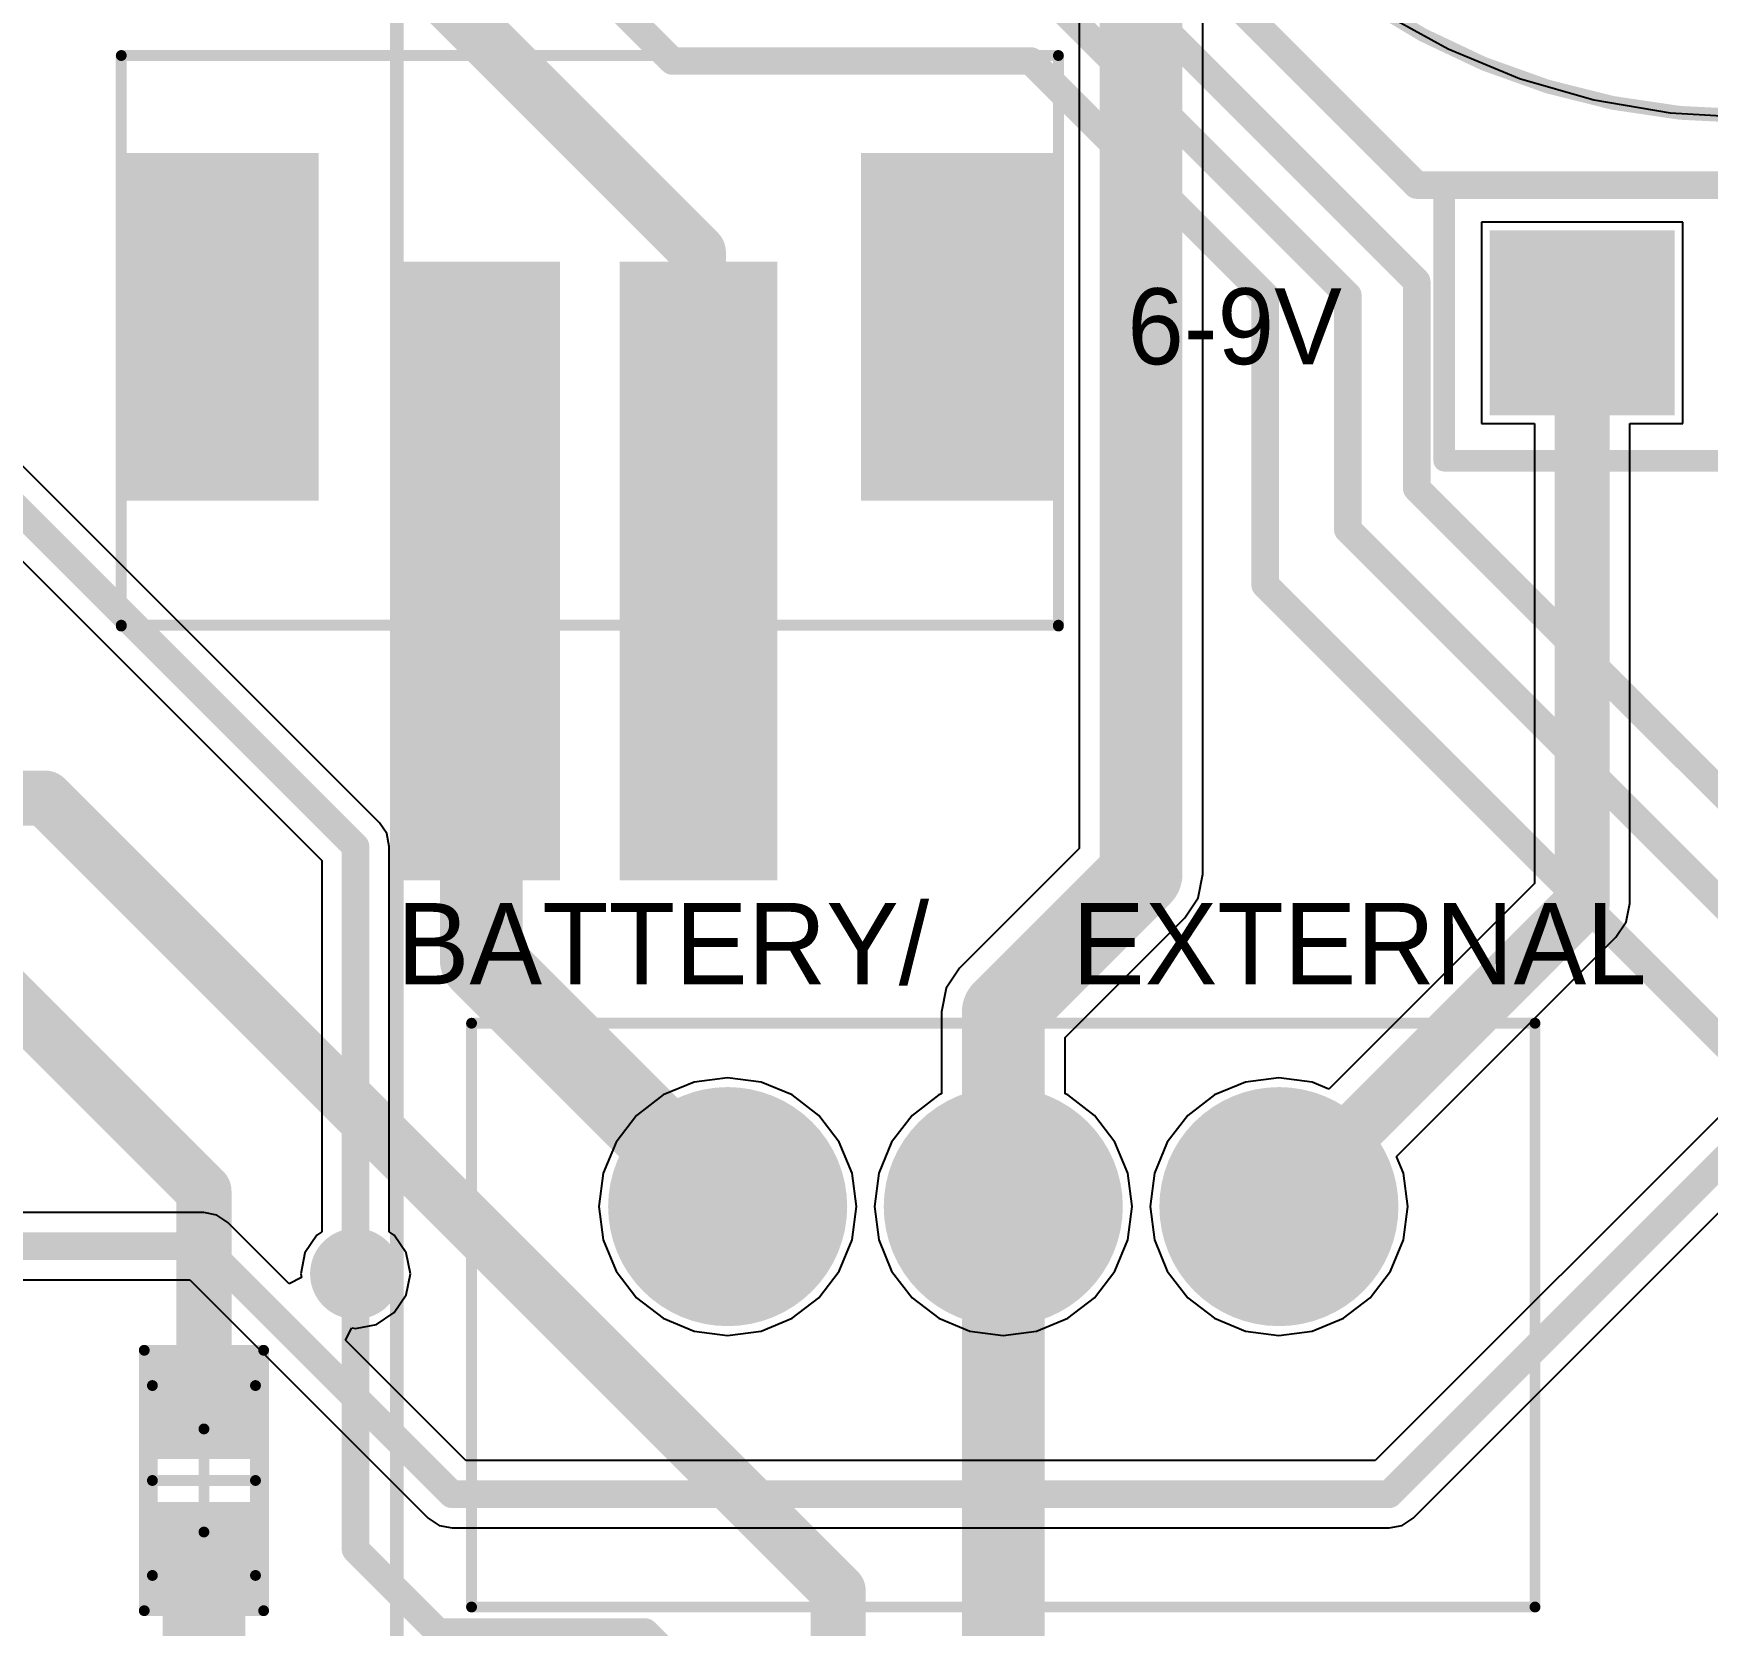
# Model space of a CAD drawing. Extents: x 6.31 to 9.67, y 3.49 to 7.65.
# Drawn here: x 8.368 to 8.975, y 4.399 to 4.977 of the extents above; entities that cross this region are included whole.
import ezdxf

# ---------------------------------------------------------------- set-up
doc = ezdxf.new("R2010")
doc.units = 0
for name, color, linetype in [('BOTTOMLAYER', 5, 'CONTINUOUS'), ('BOTTOMSOLDER', 6, 'CONTINUOUS'), ('MECHANICAL10', 56, 'CONTINUOUS'), ('MECHANICAL13', 56, 'CONTINUOUS'), ('MECHANICAL15', 56, 'CONTINUOUS'), ('MECHANICAL2', 216, 'CONTINUOUS'), ('MULTILAYER', 9, 'CONTINUOUS'), ('TOPLAYER', 1, 'CONTINUOUS'), ('TOPOVERLAY', 2, 'CONTINUOUS'), ('TOPPASTE', 8, 'CONTINUOUS'), ('TOPSOLDER', 216, 'CONTINUOUS')]:
    doc.layers.add(name, color=color, linetype=linetype)

msp = doc.modelspace()

# ---------------------------------------------------------------- linework, layer by layer
at = {"layer": 'BOTTOMLAYER'}
for p, q in [((8.79216, 4.672083), (8.79216, 5.002083)), ((8.747298, 4.9927918), (8.747298, 4.6813742)), ((8.8565109, 4.9850683), (8.8810867, 4.9714858)), ((8.8810867, 4.9714858), (8.9070286, 4.9607403)), ((8.9070286, 4.9607403), (8.9340106, 4.9529669)), ((8.9340106, 4.9529669), (8.9616933, 4.9482634)), ((8.9616933, 4.9482634), (8.9897285, 4.946689)), ((8.9662565, 4.9086105), (8.8932015, 4.9086105)), ((8.8932015, 4.9086105), (8.8932015, 4.8355555)), ((8.9662565, 4.8355555), (8.9662565, 4.9086105)), ((8.8932015, 4.8355555), (8.912396, 4.8355555)), ((8.912396, 4.8355555), (8.912396, 4.6686327)), ((8.947062, 4.6614531), (8.947062, 4.8355555)), ((8.947062, 4.8355555), (8.9662565, 4.8355555)), ((8.4933805, 4.6907345), (8.3619641, 4.8221509)), ((8.3410775, 4.8084315), (8.4724939, 4.6770151)), ((9.1260775, 4.7307345), (8.8546611, 4.4593181)), ((8.8683805, 4.4384315), (9.1397969, 4.7098479)), ((8.4960328, 4.6867652), (8.4933805, 4.6907345)), ((8.4969641, 4.682083), (8.4960328, 4.6867652)), ((8.4724939, 4.6770151), (8.4724939, 4.5423602)), ((8.4969641, 4.5423602), (8.4969641, 4.682083)), ((8.747298, 4.6813742), (8.7038679, 4.6379441)), ((8.7904525, 4.663499), (8.79216, 4.672083)), ((8.912396, 4.6686327), (8.8378861, 4.5941228)), ((8.7855901, 4.6562219), (8.7904525, 4.663499)), ((8.9457426, 4.65482), (8.947062, 4.6614531)), ((8.74216, 4.6127918), (8.7855901, 4.6562219)), ((8.7855901, 4.6562219), (8.7855902, 4.6562218)), ((8.7855902, 4.6562218), (8.7855901, 4.6562219)), ((8.9419853, 4.6491968), (8.9457426, 4.65482)), ((8.8623987, 4.5696102), (8.9419853, 4.6491968)), ((8.7038679, 4.6379441), (8.6990055, 4.630667)), ((8.6990055, 4.630667), (8.697298, 4.622083)), ((8.697298, 4.622083), (8.697298, 4.5923525)), ((8.74216, 4.5923525), (8.74216, 4.6127918)), ((8.619729, 4.5982233), (8.607624, 4.5966296)), ((8.631834, 4.5966296), (8.619729, 4.5982233)), ((8.819729, 4.5982233), (8.807624, 4.5966296)), ((8.831834, 4.5966296), (8.819729, 4.5982233)), ((8.5963439, 4.5919573), (8.5866575, 4.5845246)), ((8.607624, 4.5966296), (8.5963439, 4.5919573)), ((8.6431141, 4.5919573), (8.631834, 4.5966296)), ((8.6528005, 4.5845246), (8.6431141, 4.5919573)), ((8.6963439, 4.5919573), (8.6866575, 4.5845246)), ((8.697298, 4.5923525), (8.6963439, 4.5919573)), ((8.7431141, 4.5919573), (8.74216, 4.5923525)), ((8.7528005, 4.5845246), (8.7431141, 4.5919573)), ((8.7963439, 4.5919573), (8.7866575, 4.5845246)), ((8.807624, 4.5966296), (8.7963439, 4.5919573)), ((8.8378861, 4.5941228), (8.831834, 4.5966296)), ((8.5866575, 4.5845246), (8.5792248, 4.5748382)), ((8.6602332, 4.5748382), (8.6528005, 4.5845246)), ((8.6866575, 4.5845246), (8.6792248, 4.5748382)), ((8.7602332, 4.5748382), (8.7528005, 4.5845246)), ((8.7866575, 4.5845246), (8.7792248, 4.5748382)), ((8.5792248, 4.5748382), (8.5745525, 4.5635581)), ((8.6649055, 4.5635581), (8.6602332, 4.5748382)), ((8.6792248, 4.5748382), (8.6745525, 4.5635581)), ((8.7649055, 4.5635581), (8.7602332, 4.5748382)), ((8.7792248, 4.5748382), (8.7745525, 4.5635581)), ((8.8649055, 4.5635581), (8.8623987, 4.5696102)), ((8.5745525, 4.5635581), (8.5729588, 4.5514531)), ((8.6664992, 4.5514531), (8.6649055, 4.5635581)), ((8.6745525, 4.5635581), (8.6729588, 4.5514531)), ((8.7664992, 4.5514531), (8.7649055, 4.5635581)), ((8.7745525, 4.5635581), (8.7729588, 4.5514531)), ((8.8664992, 4.5514531), (8.8649055, 4.5635581)), ((8.429729, 4.5493181), (8.249797, 4.5493181)), ((8.4344112, 4.5483868), (8.429729, 4.5493181)), ((8.5729588, 4.5514531), (8.5745525, 4.5393481)), ((8.6649055, 4.5393481), (8.6664992, 4.5514531)), ((8.6729588, 4.5514531), (8.6745525, 4.5393481)), ((8.7649055, 4.5393481), (8.7664992, 4.5514531)), ((8.7729588, 4.5514531), (8.7745525, 4.5393481)), ((8.8649055, 4.5393481), (8.8664992, 4.5514531)), ((8.4383805, 4.5457345), (8.4344112, 4.5483868)), ((8.4606977, 4.5234173), (8.4383805, 4.5457345)), ((8.4706703, 4.5411417), (8.4663604, 4.5346915)), ((8.4724939, 4.5423602), (8.4706703, 4.5411417)), ((8.4987877, 4.5411417), (8.4969641, 4.5423602)), ((8.5030976, 4.5346915), (8.4987877, 4.5411417)), ((8.5745525, 4.5393481), (8.5792248, 4.528068)), ((8.6602332, 4.528068), (8.6649055, 4.5393481)), ((8.6745525, 4.5393481), (8.6792248, 4.528068)), ((8.7602332, 4.528068), (8.7649055, 4.5393481)), ((8.7745525, 4.5393481), (8.7792248, 4.528068)), ((8.8602332, 4.528068), (8.8649055, 4.5393481)), ((8.4663604, 4.5346915), (8.464847, 4.527083)), ((8.504611, 4.527083), (8.5030976, 4.5346915)), ((8.244729, 4.5248479), (8.4246611, 4.5248479)), ((8.4246611, 4.5248479), (8.5110773, 4.4384317)), ((8.4651073, 4.5257743), (8.4606977, 4.5234173)), ((8.464847, 4.527083), (8.4651073, 4.5257743)), ((8.5030976, 4.5194745), (8.504611, 4.527083)), ((8.5792248, 4.528068), (8.5866575, 4.5183816)), ((8.6528005, 4.5183816), (8.6602332, 4.528068)), ((8.6792248, 4.528068), (8.6866575, 4.5183816)), ((8.7528005, 4.5183816), (8.7602332, 4.528068)), ((8.7792248, 4.528068), (8.7866575, 4.5183816)), ((8.8528005, 4.5183816), (8.8602332, 4.528068)), ((8.4987877, 4.5130243), (8.5030976, 4.5194745)), ((8.4923375, 4.5087144), (8.4987877, 4.5130243)), ((8.5866575, 4.5183816), (8.5963439, 4.5109489)), ((8.6431141, 4.5109489), (8.6528005, 4.5183816)), ((8.6866575, 4.5183816), (8.6963439, 4.5109489)), ((8.7431141, 4.5109489), (8.7528005, 4.5183816)), ((8.7866575, 4.5183816), (8.7963439, 4.5109489)), ((8.8431141, 4.5109489), (8.8528005, 4.5183816)), ((8.4810633, 4.5030517), (8.4834203, 4.5074613)), ((8.4834203, 4.5074613), (8.484729, 4.507201)), ((8.484729, 4.507201), (8.4923375, 4.5087144)), ((8.5963439, 4.5109489), (8.607624, 4.5062766)), ((8.631834, 4.5062766), (8.6431141, 4.5109489)), ((8.6963439, 4.5109489), (8.707624, 4.5062766)), ((8.731834, 4.5062766), (8.7431141, 4.5109489)), ((8.7963439, 4.5109489), (8.807624, 4.5062766)), ((8.831834, 4.5062766), (8.8431141, 4.5109489)), ((8.5247969, 4.4593181), (8.4810633, 4.5030517)), ((8.607624, 4.5062766), (8.619729, 4.5046829)), ((8.619729, 4.5046829), (8.631834, 4.5062766)), ((8.707624, 4.5062766), (8.719729, 4.5046829)), ((8.719729, 4.5046829), (8.731834, 4.5062766)), ((8.807624, 4.5062766), (8.819729, 4.5046829)), ((8.819729, 4.5046829), (8.831834, 4.5062766)), ((8.8546611, 4.4593181), (8.5247969, 4.4593181)), ((8.5110773, 4.4384317), (8.5110774, 4.4384316)), ((8.5110774, 4.4384316), (8.5110773, 4.4384316)), ((8.5110773, 4.4384316), (8.5110774, 4.4384314)), ((8.5110774, 4.4384314), (8.5110775, 4.4384314)), ((8.5110775, 4.4384314), (8.5110776, 4.4384313)), ((8.5110776, 4.4384313), (8.5110776, 4.4384314)), ((8.5110776, 4.4384314), (8.5110776, 4.4384313)), ((8.5110776, 4.4384313), (8.5110776, 4.4384313)), ((8.5110776, 4.4384313), (8.5110776, 4.4384313)), ((8.5110776, 4.4384313), (8.5110777, 4.4384313)), ((8.5110777, 4.4384313), (8.5110777, 4.4384314)), ((8.5110777, 4.4384314), (8.5150468, 4.4357792)), ((8.5150468, 4.4357792), (8.519729, 4.4348479)), ((8.519729, 4.4348479), (8.859729, 4.4348479)), ((8.859729, 4.4348479), (8.8644112, 4.4357792)), ((8.8644112, 4.4357792), (8.8683805, 4.4384315))]:
    msp.add_line(p, q, dxfattribs=at)
for points, const_width in [([(8.769729, 4.672083), (8.769729, 5.002083)], 0.03), ([(8.929729, 4.6614531), (8.929729, 4.872083)], 0.02), ([(8.349729, 4.817083), (8.484729, 4.682083)], 0.01), ([(8.859729, 4.447083), (9.134729, 4.722083)], 0.01), ([(8.484729, 4.527083), (8.484729, 4.682083)], 0.01), ([(8.719729, 4.622083), (8.769729, 4.672083)], 0.03), ([(8.819729, 4.5514531), (8.929729, 4.6614531)], 0.02), ([(8.719729, 4.5514531), (8.719729, 4.622083)], 0.03), ([(8.244729, 4.537083), (8.429729, 4.537083)], 0.01), ([(8.429729, 4.537083), (8.519729, 4.447083)], 0.01), ([(8.519729, 4.447083), (8.859729, 4.447083)], 0.01)]:
    msp.add_lwpolyline(points, dxfattribs=dict(at, const_width=const_width))
for points, const_width in [([(8.924729, 4.872083, 1), (8.934729, 4.872083, 1)], 0.01), ([(8.482229, 4.682083, 1), (8.487229, 4.682083, 1)], 0.005), ([(8.482229, 4.682083, 1), (8.487229, 4.682083, 1)], 0.005), ([(8.762229, 4.672083, 1), (8.777229, 4.672083, 1)], 0.015), ([(8.762229, 4.672083, 1), (8.777229, 4.672083, 1)], 0.015), ([(8.924729, 4.6614531, 1), (8.934729, 4.6614531, 1)], 0.01), ([(8.924729, 4.6614531, 1), (8.934729, 4.6614531, 1)], 0.01), ([(8.712229, 4.622083, 1), (8.727229, 4.622083, 1)], 0.015), ([(8.712229, 4.622083, 1), (8.727229, 4.622083, 1)], 0.015), ([(8.600044, 4.5514531, 1), (8.639414, 4.5514531, 1)], 0.0393701), ([(8.700044, 4.5514531, 1), (8.739414, 4.5514531, 1)], 0.0393701), ([(8.800044, 4.5514531, 1), (8.839414, 4.5514531, 1)], 0.0393701), ([(8.712229, 4.5514531, 1), (8.727229, 4.5514531, 1)], 0.015), ([(8.814729, 4.5514531, 1), (8.824729, 4.5514531, 1)], 0.01), ([(8.427229, 4.537083, 1), (8.432229, 4.537083, 1)], 0.005), ([(8.427229, 4.537083, 1), (8.432229, 4.537083, 1)], 0.005), ([(8.478479, 4.527083, 1), (8.490979, 4.527083, 1)], 0.0125), ([(8.482229, 4.527083, 1), (8.487229, 4.527083, 1)], 0.005), ([(8.517229, 4.447083, 1), (8.522229, 4.447083, 1)], 0.005), ([(8.517229, 4.447083, 1), (8.522229, 4.447083, 1)], 0.005), ([(8.857229, 4.447083, 1), (8.862229, 4.447083, 1)], 0.005), ([(8.857229, 4.447083, 1), (8.862229, 4.447083, 1)], 0.005)]:
    msp.add_lwpolyline(points, format="xyb", close=True, dxfattribs=dict(at, const_width=const_width))
msp.add_solid([(8.9002015, 4.8425555), (8.9592565, 4.8425555), (8.9002015, 4.9016105), (8.9592565, 4.9016105)], dxfattribs=at)
at = {"layer": 'BOTTOMSOLDER'}
for points, const_width in [([(8.598044, 4.5514531, 1), (8.641414, 4.5514531, 1)], 0.0433701), ([(8.698044, 4.5514531, 1), (8.741414, 4.5514531, 1)], 0.0433701), ([(8.798044, 4.5514531, 1), (8.841414, 4.5514531, 1)], 0.0433701), ([(8.476479, 4.527083, 1), (8.492979, 4.527083, 1)], 0.0165)]:
    msp.add_lwpolyline(points, format="xyb", close=True, dxfattribs=dict(at, const_width=const_width))
msp.add_solid([(8.8962015, 4.8385555), (8.9632565, 4.8385555), (8.8962015, 4.9056105), (8.9632565, 4.9056105)], dxfattribs=at)
at = {"layer": 'MECHANICAL10', "const_width": 0.005}
msp.add_lwpolyline([(8.4997285, 3.4970829), (8.4997285, 7.6470829)], dxfattribs=at)
at = {"layer": 'MECHANICAL13', "const_width": 0.003937}
for points in [[(8.4110281, 4.4176342), (8.4110281, 4.4865319)], [(8.4110281, 4.4865319), (8.4484297, 4.4865319)], [(8.4484297, 4.4176342), (8.4484297, 4.4865319)], [(8.4110281, 4.4176342), (8.4484297, 4.4176342)]]:
    msp.add_lwpolyline(points, dxfattribs=at)
at = {"layer": 'MECHANICAL13', "const_width": 0.0019685}
for points in [[(8.4100439, 4.4865319, 1), (8.4120123, 4.4865319, 1)], [(8.4100439, 4.4865319, 1), (8.4120123, 4.4865319, 1)], [(8.4474455, 4.4865319, 1), (8.4494139, 4.4865319, 1)], [(8.4474455, 4.4865319, 1), (8.4494139, 4.4865319, 1)], [(8.4100439, 4.4176342, 1), (8.4120123, 4.4176342, 1)], [(8.4100439, 4.4176342, 1), (8.4120123, 4.4176342, 1)], [(8.4474455, 4.4176342, 1), (8.4494139, 4.4176342, 1)], [(8.4474455, 4.4176342, 1), (8.4494139, 4.4176342, 1)]]:
    msp.add_lwpolyline(points, format="xyb", close=True, dxfattribs=at)
at = {"layer": 'MECHANICAL15', "const_width": 0.003937}
for points in [[(8.4080754, 4.404839), (8.4080754, 4.4993271)], [(8.4080754, 4.4993271), (8.4513825, 4.4993271)], [(8.4513825, 4.404839), (8.4513825, 4.4993271)], [(8.4297289, 4.4333823), (8.4297289, 4.4707838)], [(8.4110281, 4.4520831), (8.4484297, 4.4520831)], [(8.4080754, 4.404839), (8.4513825, 4.404839)]]:
    msp.add_lwpolyline(points, dxfattribs=at)
at = {"layer": 'MECHANICAL15', "const_width": 0.0019685}
for points in [[(8.4070912, 4.4993271, 1), (8.4090596, 4.4993271, 1)], [(8.4070912, 4.4993271, 1), (8.4090596, 4.4993271, 1)], [(8.4503983, 4.4993271, 1), (8.4523667, 4.4993271, 1)], [(8.4503983, 4.4993271, 1), (8.4523667, 4.4993271, 1)], [(8.4287447, 4.4707838, 1), (8.4307131, 4.4707838, 1)], [(8.4100439, 4.4520831, 1), (8.4120123, 4.4520831, 1)], [(8.4474455, 4.4520831, 1), (8.4494139, 4.4520831, 1)], [(8.4287447, 4.4333823, 1), (8.4307131, 4.4333823, 1)], [(8.4070912, 4.404839, 1), (8.4090596, 4.404839, 1)], [(8.4070912, 4.404839, 1), (8.4090596, 4.404839, 1)], [(8.4503983, 4.404839, 1), (8.4523667, 4.404839, 1)], [(8.4503983, 4.404839, 1), (8.4523667, 4.404839, 1)]]:
    msp.add_lwpolyline(points, format="xyb", close=True, dxfattribs=at)
at = {"layer": 'MECHANICAL2', "const_width": 0.005}
for points in [[(8.9897285, 4.9470829, -0.414213562372877), (8.7397285, 5.1970829)], [(9.6642703, 4.6539795, -0.2031041842308624), (8.9440042, 3.5401863)]]:
    msp.add_lwpolyline(points, format="xyb", dxfattribs=at)
at = {"layer": 'MULTILAYER'}
for points, const_width in [([(8.600044, 4.5514531, 1), (8.639414, 4.5514531, 1)], 0.0393701), ([(8.700044, 4.5514531, 1), (8.739414, 4.5514531, 1)], 0.0393701), ([(8.800044, 4.5514531, 1), (8.839414, 4.5514531, 1)], 0.0393701), ([(8.478479, 4.527083, 1), (8.490979, 4.527083, 1)], 0.0125)]:
    msp.add_lwpolyline(points, format="xyb", close=True, dxfattribs=dict(at, const_width=const_width))
msp.add_solid([(8.9002015, 4.8425555), (8.9592565, 4.8425555), (8.9002015, 4.9016105), (8.9592565, 4.9016105)], dxfattribs=at)
at = {"layer": 'TOPLAYER'}
for points, const_width in [([(8.744729, 5.047083), (8.869729, 4.922083)], 0.01), ([(8.544729, 5.022083), (8.599729, 4.967083)], 0.01), ([(8.739729, 5.017083), (8.869729, 4.887083)], 0.01), ([(8.504729, 5.002083), (8.6090991, 4.8977129)], 0.02), ([(8.739729, 4.987083), (8.844729, 4.882083)], 0.01), ([(8.599729, 4.967083), (8.729729, 4.967083)], 0.01), ([(8.729729, 4.967083), (8.814729, 4.882083)], 0.01), ([(8.869729, 4.922083), (9.3952013, 4.922083)], 0.01), ([(8.6090991, 4.782083), (8.6090991, 4.8977129)], 0.02), ([(8.869729, 4.812083), (8.869729, 4.887083)], 0.01), ([(8.814729, 4.777083), (8.814729, 4.882083)], 0.01), ([(8.844729, 4.797083), (8.844729, 4.882083)], 0.01), ([(8.869729, 4.812083), (9.129729, 4.552083)], 0.01), ([(8.844729, 4.797083), (9.094729, 4.547083)], 0.01), ([(8.5303589, 4.6408232), (8.5303589, 4.782083)], 0.03), ([(8.814729, 4.777083), (9.064729, 4.527083)], 0.01), ([(8.2597289, 4.6996421), (8.3721699, 4.6996421)], 0.02), ([(8.3721699, 4.6996421), (8.6598471, 4.4119649)], 0.02), ([(8.5303589, 4.6408232), (8.619729, 4.5514531)], 0.03), ([(8.347288, 4.639524), (8.4297289, 4.5570831)], 0.02), ([(8.4297289, 4.4796421), (8.4297289, 4.5570831)], 0.02), ([(8.719729, 4.3819649), (8.719729, 4.5514531)], 0.03), ([(8.484729, 4.427083), (8.484729, 4.527083)], 0.01), ([(8.4297289, 4.3308233), (8.4297289, 4.424524)], 0.03), ([(8.484729, 4.427083), (8.514729, 4.397083)], 0.01), ([(8.6598471, 4.322083), (8.6598471, 4.4119649)], 0.02), ([(8.514729, 4.397083), (8.589729, 4.397083)], 0.01), ([(8.589729, 4.397083), (8.604729, 4.382083)], 0.01)]:
    msp.add_lwpolyline(points, dxfattribs=dict(at, const_width=const_width))
for points, const_width in [([(8.597229, 4.967083, 1), (8.602229, 4.967083, 1)], 0.005), ([(8.597229, 4.967083, 1), (8.602229, 4.967083, 1)], 0.005), ([(8.727229, 4.967083, 1), (8.732229, 4.967083, 1)], 0.005), ([(8.727229, 4.967083, 1), (8.732229, 4.967083, 1)], 0.005), ([(8.867229, 4.922083, 1), (8.872229, 4.922083, 1)], 0.005), ([(8.867229, 4.922083, 1), (8.872229, 4.922083, 1)], 0.005), ([(8.604099099999999, 4.8977129, 1), (8.6140991, 4.8977129, 1)], 0.01), ([(8.604099099999999, 4.8977129, 1), (8.6140991, 4.8977129, 1)], 0.01), ([(8.867229, 4.887083, 1), (8.872229, 4.887083, 1)], 0.005), ([(8.867229, 4.887083, 1), (8.872229, 4.887083, 1)], 0.005), ([(8.812229, 4.882083, 1), (8.817229, 4.882083, 1)], 0.005), ([(8.812229, 4.882083, 1), (8.817229, 4.882083, 1)], 0.005), ([(8.842229, 4.882083, 1), (8.847229, 4.882083, 1)], 0.005), ([(8.842229, 4.882083, 1), (8.847229, 4.882083, 1)], 0.005), ([(8.867229, 4.812083, 1), (8.872229, 4.812083, 1)], 0.005), ([(8.867229, 4.812083, 1), (8.872229, 4.812083, 1)], 0.005), ([(8.842229, 4.797083, 1), (8.847229, 4.797083, 1)], 0.005), ([(8.842229, 4.797083, 1), (8.847229, 4.797083, 1)], 0.005), ([(8.5228589, 4.782083, 1), (8.5378589, 4.782083, 1)], 0.015), ([(8.604099099999999, 4.782083, 1), (8.6140991, 4.782083, 1)], 0.01), ([(8.812229, 4.777083, 1), (8.817229, 4.777083, 1)], 0.005), ([(8.812229, 4.777083, 1), (8.817229, 4.777083, 1)], 0.005), ([(8.3671699, 4.6996421, 1), (8.3771699, 4.6996421, 1)], 0.01), ([(8.3671699, 4.6996421, 1), (8.3771699, 4.6996421, 1)], 0.01), ([(8.5228589, 4.6408232, 1), (8.5378589, 4.6408232, 1)], 0.015), ([(8.5228589, 4.6408232, 1), (8.5378589, 4.6408232, 1)], 0.015), ([(8.600044, 4.5514531, 1), (8.639414, 4.5514531, 1)], 0.0393701), ([(8.700044, 4.5514531, 1), (8.739414, 4.5514531, 1)], 0.0393701), ([(8.800044, 4.5514531, 1), (8.839414, 4.5514531, 1)], 0.0393701), ([(8.4247289, 4.5570831, 1), (8.4347289, 4.5570831, 1)], 0.01), ([(8.4247289, 4.5570831, 1), (8.4347289, 4.5570831, 1)], 0.01), ([(8.612229, 4.5514531, 1), (8.627229, 4.5514531, 1)], 0.015), ([(8.712229, 4.5514531, 1), (8.727229, 4.5514531, 1)], 0.015), ([(8.478479, 4.527083, 1), (8.490979, 4.527083, 1)], 0.0125), ([(8.482229, 4.527083, 1), (8.487229, 4.527083, 1)], 0.005), ([(8.4247289, 4.4796421, 1), (8.4347289, 4.4796421, 1)], 0.01), ([(8.4222289, 4.424524, 1), (8.4372289, 4.424524, 1)], 0.015), ([(8.482229, 4.427083, 1), (8.487229, 4.427083, 1)], 0.005), ([(8.482229, 4.427083, 1), (8.487229, 4.427083, 1)], 0.005), ([(8.6548471, 4.4119649, 1), (8.6648471, 4.4119649, 1)], 0.01), ([(8.6548471, 4.4119649, 1), (8.6648471, 4.4119649, 1)], 0.01), ([(8.512229, 4.397083, 1), (8.517229, 4.397083, 1)], 0.005), ([(8.512229, 4.397083, 1), (8.517229, 4.397083, 1)], 0.005), ([(8.587229, 4.397083, 1), (8.592229, 4.397083, 1)], 0.005), ([(8.587229, 4.397083, 1), (8.592229, 4.397083, 1)], 0.005)]:
    msp.add_lwpolyline(points, format="xyb", close=True, dxfattribs=dict(at, const_width=const_width))
for points in [[(8.4043747, 4.8116106), (8.4673667, 4.8116106), (8.4043747, 4.9297208), (8.4673667, 4.9297208)], [(8.6720913, 4.8116106), (8.7350833, 4.8116106), (8.6720913, 4.9297208), (8.7350833, 4.9297208)], [(8.9002015, 4.8425555), (8.9592565, 4.8425555), (8.9002015, 4.9016105), (8.9592565, 4.9016105)], [(8.5057526, 4.6738153), (8.5549652, 4.6738153), (8.5057526, 4.8903507), (8.5549652, 4.8903507)], [(8.5844928, 4.6738153), (8.6337054, 4.6738153), (8.5844928, 4.8903507), (8.6337054, 4.8903507)], [(8.4474454, 4.4953901), (8.4120124, 4.4953901), (8.4474454, 4.4638941), (8.4120124, 4.4638941)], [(8.4474454, 4.440272), (8.4120124, 4.440272), (8.4474454, 4.408776), (8.4120124, 4.408776)]]:
    msp.add_solid(points, dxfattribs=at)
at = {"layer": 'TOPOVERLAY'}
for points, const_width in [([(8.399729, 4.762083), (8.399729, 4.9690909)], 0.003937), ([(8.399729, 4.9690909), (8.739729, 4.9690909)], 0.003937), ([(8.739729, 4.762083), (8.739729, 4.9690909)], 0.003937), ([(8.879729, 4.822083), (8.879729, 4.922083)], 0.007874), ([(8.879729, 4.922083), (9.079729, 4.922083)], 0.007874), ([(8.879729, 4.822083), (9.079729, 4.822083)], 0.007874), ([(8.399729, 4.762398), (8.739729, 4.762398)], 0.003937), ([(8.5268156, 4.4061775), (8.5268156, 4.6179885)], 0.003937), ([(8.5268156, 4.6179885), (8.9126424, 4.6179885)], 0.003937), ([(8.9126424, 4.4061775), (8.9126424, 4.6179885)], 0.003937), ([(8.5268156, 4.4061775), (8.9126424, 4.4061775)], 0.003937)]:
    msp.add_lwpolyline(points, dxfattribs=dict(at, const_width=const_width))
for points, const_width in [([(8.3987448, 4.9690909, 1), (8.4007132, 4.9690909, 1)], 0.0019685), ([(8.3987448, 4.9690909, 1), (8.4007132, 4.9690909, 1)], 0.0019685), ([(8.7387448, 4.9690909, 1), (8.7407132, 4.9690909, 1)], 0.0019685), ([(8.7387448, 4.9690909, 1), (8.7407132, 4.9690909, 1)], 0.0019685), ([(8.8777605, 4.922083, 1), (8.8816975, 4.922083, 1)], 0.003937), ([(8.8777605, 4.922083, 1), (8.8816975, 4.922083, 1)], 0.003937), ([(8.8777605, 4.822083, 1), (8.8816975, 4.822083, 1)], 0.003937), ([(8.8777605, 4.822083, 1), (8.8816975, 4.822083, 1)], 0.003937), ([(8.3987448, 4.762398, 1), (8.4007132, 4.762398, 1)], 0.0019685), ([(8.3987448, 4.762083, 1), (8.4007132, 4.762083, 1)], 0.0019685), ([(8.7387448, 4.762398, 1), (8.7407132, 4.762398, 1)], 0.0019685), ([(8.7387448, 4.762083, 1), (8.7407132, 4.762083, 1)], 0.0019685), ([(8.5258314, 4.6179885, 1), (8.5277998, 4.6179885, 1)], 0.0019685), ([(8.5258314, 4.6179885, 1), (8.5277998, 4.6179885, 1)], 0.0019685), ([(8.9116582, 4.6179885, 1), (8.9136266, 4.6179885, 1)], 0.0019685), ([(8.9116582, 4.6179885, 1), (8.9136266, 4.6179885, 1)], 0.0019685), ([(8.5258314, 4.4061775, 1), (8.5277998, 4.4061775, 1)], 0.0019685), ([(8.5258314, 4.4061775, 1), (8.5277998, 4.4061775, 1)], 0.0019685), ([(8.9116582, 4.4061775, 1), (8.9136266, 4.4061775, 1)], 0.0019685), ([(8.9116582, 4.4061775, 1), (8.9136266, 4.4061775, 1)], 0.0019685)]:
    msp.add_lwpolyline(points, format="xyb", close=True, dxfattribs=dict(at, const_width=const_width))
at = {"layer": 'TOPPASTE'}
for points in [[(8.4043747, 4.8116106), (8.4673667, 4.8116106), (8.4043747, 4.9297208), (8.4673667, 4.9297208)], [(8.6720913, 4.8116106), (8.7350833, 4.8116106), (8.6720913, 4.9297208), (8.7350833, 4.9297208)], [(8.5057526, 4.6738153), (8.5549652, 4.6738153), (8.5057526, 4.8903507), (8.5549652, 4.8903507)], [(8.5844928, 4.6738153), (8.6337054, 4.6738153), (8.5844928, 4.8903507), (8.6337054, 4.8903507)], [(8.4474454, 4.4953901), (8.4120124, 4.4953901), (8.4474454, 4.4638941), (8.4120124, 4.4638941)], [(8.4474454, 4.440272), (8.4120124, 4.440272), (8.4474454, 4.408776), (8.4120124, 4.408776)]]:
    msp.add_solid(points, dxfattribs=at)
at = {"layer": 'TOPSOLDER'}
for points, const_width in [([(8.598044, 4.5514531, 1), (8.641414, 4.5514531, 1)], 0.0433701), ([(8.698044, 4.5514531, 1), (8.741414, 4.5514531, 1)], 0.0433701), ([(8.798044, 4.5514531, 1), (8.841414, 4.5514531, 1)], 0.0433701), ([(8.476479, 4.527083, 1), (8.492979, 4.527083, 1)], 0.0165)]:
    msp.add_lwpolyline(points, format="xyb", close=True, dxfattribs=dict(at, const_width=const_width))
for points in [[(8.4003747, 4.8076106), (8.4713667, 4.8076106), (8.4003747, 4.9337208), (8.4713667, 4.9337208)], [(8.6680913, 4.8076106), (8.7390833, 4.8076106), (8.6680913, 4.9337208), (8.7390833, 4.9337208)], [(8.8962015, 4.8385555), (8.9632565, 4.8385555), (8.8962015, 4.9056105), (8.9632565, 4.9056105)], [(8.5017526, 4.6698153), (8.5589652, 4.6698153), (8.5017526, 4.8943507), (8.5589652, 4.8943507)], [(8.5804928, 4.6698153), (8.6377054, 4.6698153), (8.5804928, 4.8943507), (8.6377054, 4.8943507)], [(8.4514454, 4.4993901), (8.4080124, 4.4993901), (8.4514454, 4.4598941), (8.4080124, 4.4598941)], [(8.4514454, 4.444272), (8.4080124, 4.444272), (8.4514454, 4.404776), (8.4080124, 4.404776)]]:
    msp.add_solid(points, dxfattribs=at)

# ---------------------------------------------------------------- texts
at = {"layer": 'TOPOVERLAY'}
for s, height, p in [('6-9V', 0.0275591, (8.764729, 4.857083)), ('BATTERY/', 0.0295276, (8.499729, 4.632083)), ('EXTERNAL', 0.0295276, (8.744729, 4.632083))]:
    msp.add_text(s, height=height, rotation=359.9999999998294, dxfattribs=at).set_placement(p)

doc.saveas('drawing.dxf')
